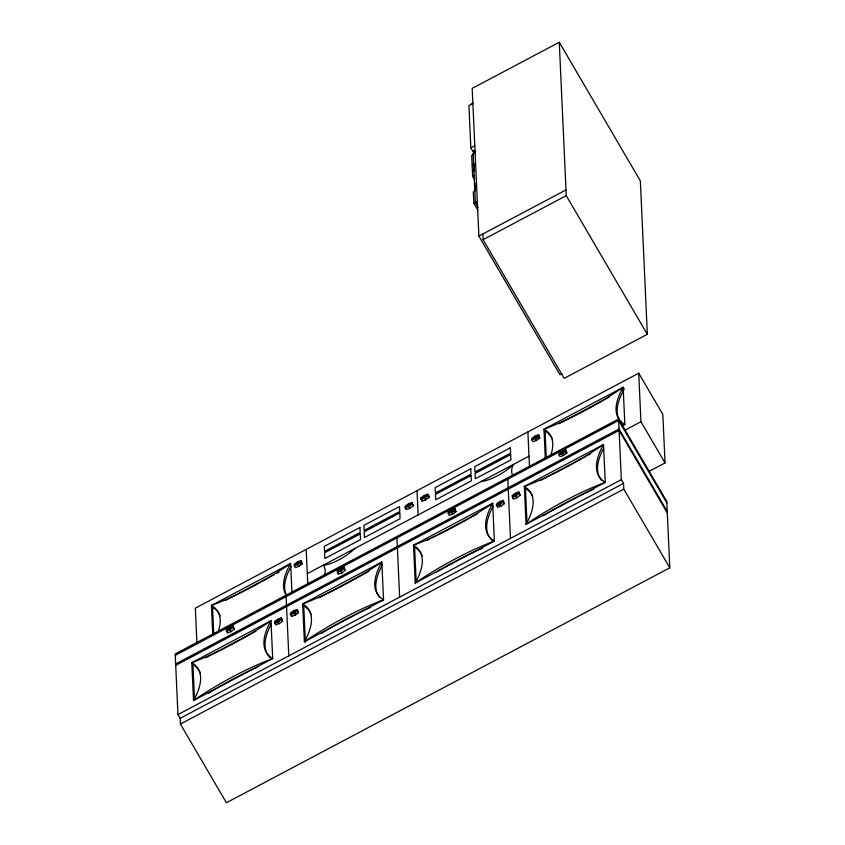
<?xml version="1.0" encoding="UTF-8"?>
<svg xmlns="http://www.w3.org/2000/svg" width="845" height="845" viewBox="0 0 845 845"><rect width="100%" height="100%" fill="white"/><g stroke="black" fill="none" stroke-linecap="round" stroke-linejoin="round"><path stroke-width="1.27" d="M297.672 562.421L296.003 564.397L297.736 563.847L299.394 561.872L297.672 562.421L298.76 564.291M294.303 565.664L297.767 564.566L301.158 562.031L301.095 560.605L297.63 561.714L294.24 564.238L294.303 565.664L295.401 567.544L298.855 566.435L302.257 563.911L301.095 560.605M226.386 630.951L229.851 629.852L233.241 627.317L233.178 625.891L229.713 627.001L226.323 629.525L226.386 630.951L227.485 632.831L230.938 631.722L234.34 629.198L233.178 625.891M408.547 504.402L406.878 506.377L408.61 505.828L410.279 503.852L408.547 504.402L409.645 506.271M405.178 507.644L408.642 506.535L412.043 504.011L411.969 502.585L408.515 503.683L405.114 506.218L405.178 507.644L406.276 509.514L409.74 508.415L413.131 505.88L411.969 502.585M420.958 497.821L424.348 495.297L427.813 494.188L428.901 496.068L428.975 497.494L425.574 500.018L422.109 501.127L420.958 497.821L422.109 501.127M424.38 496.004L422.711 497.99L424.443 497.441L426.112 495.455L424.38 496.004L425.479 497.885M421.021 499.258L424.475 498.149L427.876 495.624L427.813 494.188M425.542 499.31L427.243 498.043M340.598 568.97L338.929 570.956L340.662 570.407L342.331 568.421L340.598 568.97L341.697 570.85M337.229 572.223L340.693 571.114L344.084 568.59L344.021 567.153L340.567 568.262L337.166 570.787L338.327 574.093L341.792 572.984L345.183 570.46L344.021 567.153M276.336 620.927L279.758 619.11L278.1 621.086L276.368 621.635L276.336 620.927L277.435 622.797M274.667 622.902L278.132 621.804L281.522 619.269L281.459 617.843L278.005 618.952L274.604 621.476L274.667 622.902L275.766 624.782L279.23 623.673L282.621 621.149L281.459 617.843M293.87 611.273L292.201 613.248L295.634 611.431L295.602 610.724L293.87 611.273L294.968 613.143M290.5 614.516L293.965 613.407L297.366 610.882L297.292 609.456L293.838 610.555L290.437 613.09L290.5 614.516L291.599 616.385L295.063 615.287L298.454 612.752L297.292 609.456M295.032 614.568L296.722 613.301M535.191 436.559L533.533 438.534L536.955 436.717L536.924 436.009L535.191 436.559L536.29 438.439M531.832 439.801L535.297 438.703L538.688 436.168L538.624 434.742L535.16 435.851L531.769 438.375L531.832 439.801L532.931 441.681L536.385 440.572L539.786 438.048L538.624 434.742M451.441 510.243L449.772 512.218L451.505 511.669L453.173 509.683L451.441 510.243L452.54 512.112M448.082 513.485L451.536 512.376L454.937 509.852L454.874 508.426L451.41 509.524L448.008 512.059L449.17 515.355L452.635 514.256L456.025 511.721L454.874 508.426M564.016 450.955L564.048 451.663L560.626 453.48L560.594 452.772L564.016 450.955L565.115 452.825M558.925 454.747L562.39 453.649L565.78 451.114L565.717 449.688L562.252 450.786L558.862 453.321L558.925 454.747L560.024 456.617L563.478 455.518L566.879 452.983L565.717 449.688M498.022 503.451L501.455 501.634L499.786 503.62L498.064 504.169L498.022 503.451L499.12 505.331M496.364 505.437L499.817 504.328L503.219 501.803L503.155 500.377L499.691 501.476L496.3 504.011L497.451 507.306L500.916 506.208L504.317 503.673L503.155 500.377M515.556 493.797L513.897 495.783L517.32 493.966L517.288 493.248L515.556 493.797L516.654 495.677M512.197 497.04L515.661 495.941L519.052 493.406L518.988 491.98L515.524 493.089L512.133 495.614L513.295 498.92L516.749 497.811L520.15 495.286L518.988 491.98M482.854 233.991L483.108 239.695L564.196 378.349L647.323 334.293L640.362 180.904L559.274 42.25L472.186 88.398L478.893 236.093L559.971 374.736L561.957 373.691M472.851 103.111L470.887 104.516M472.873 103.47L468.912 105.562L470.834 147.833L473.02 151.582L474.996 150.526L475.545 151.466L473.57 152.512L473.464 150.378M470.834 147.833L474.784 145.741M478.006 207.247L475.344 202.694L473.115 153.463L475.091 152.417M474.077 163.677L472.101 164.733L471.679 155.448L473.654 154.403L473.115 153.463M474.594 179.615L472.64 176.499L474.615 175.454M477.816 210.035L473.855 203.254L475.83 202.208M475.344 202.694L477.33 201.649M478.893 236.093L565.981 189.935M483.108 239.695L566.245 195.649L559.274 42.25M648.875 471.489L665.036 462.923L662.839 414.409L638.736 373.194L195.353 608.136L196.959 643.541M212.782 634.88L211.44 605.453L290.617 563.499L291.958 592.926M545.321 458.666L543.979 429.239L623.156 387.295L624.254 389.165A195.723 55.284 -30.3 0 0 619.596 420.24M225.351 600.541L274.245 574.621M276.579 573.396L278.903 572.16M559.052 423.715L609.118 397.182M307.295 573.66L528.991 456.184M618.582 419.014L175.2 653.956L177.946 714.606L180.143 718.345L180.397 724.059L226.418 802.75L669.8 567.808L666.789 501.455L618.582 419.014L621.328 479.664L623.525 483.403L623.779 489.118L669.8 567.808M175.264 655.382L618.646 420.44L666.853 502.881M622.511 425.626L624.846 424.391L623.156 387.295A117.656 33.24 -30.3 0 1 543.979 429.239A195.723 55.284 -30.3 0 1 550.528 455.962M175.654 663.948L619.036 429.007L667.244 511.447M175.718 665.374L619.1 430.432L667.307 512.873M624.772 430.274L640.932 421.708L638.736 373.194M191.804 662.691L270.981 620.737L272.703 658.551L193.526 700.505A203.149 57.386 -30.3 0 0 191.804 662.691A117.656 33.24 -30.3 0 0 270.981 620.737A203.149 57.386 -30.3 0 0 272.703 658.551A117.656 33.24 -30.3 0 0 193.526 700.505L191.804 662.691L192.903 664.561A203.149 57.386 -30.3 0 1 200.508 673.359M302.658 603.953L381.834 561.999L383.545 599.813L304.369 641.767L302.658 603.953A117.656 33.24 -30.3 0 0 381.834 561.999A203.149 57.386 -30.3 0 0 383.545 599.813A117.656 33.24 -30.3 0 0 304.369 641.767A203.149 57.386 -30.3 0 0 302.658 603.953L303.746 605.823A203.149 57.386 -30.3 0 1 311.351 614.621M413.501 545.215L492.677 503.261L494.388 541.075L415.222 583.029A203.149 57.386 -30.3 0 0 413.501 545.215A117.656 33.24 -30.3 0 0 492.677 503.261A203.149 57.386 -30.3 0 0 494.388 541.075A117.656 33.24 -30.3 0 0 415.222 583.029L413.501 545.215L414.599 547.095A203.149 57.386 -30.3 0 1 422.194 555.883M524.344 486.488L603.52 444.533A203.149 57.386 -30.3 0 0 605.242 482.347L526.065 524.301L524.344 486.488A117.656 33.24 -30.3 0 0 603.52 444.533L605.242 482.347A117.656 33.24 -30.3 0 0 526.065 524.301A203.149 57.386 -30.3 0 0 524.344 486.488L525.442 488.357A203.149 57.386 -30.3 0 1 532.677 496.258M205.715 657.78L255.781 631.247M318.882 597.806L368.959 571.273M427.401 540.304L429.735 539.068M432.059 537.842L477.467 513.781M540.578 480.34L585.986 456.279M588.321 455.043L590.644 453.807M177.946 714.606L621.328 479.664M180.143 718.345L623.525 483.403M180.397 724.059L623.779 489.118M566.245 195.649L647.323 334.293M640.932 421.708L665.036 462.923M565.78 451.114L566.879 452.983M562.284 451.505L563.383 453.374M562.39 453.649L563.478 455.518M560.594 452.772L561.682 454.642M543.979 429.239L545.078 431.119A195.723 55.284 -30.3 0 1 552.303 438.798M538.688 436.168L539.786 438.048M535.297 438.703L536.385 440.572M519.052 493.406L520.15 495.286M515.661 495.941L516.749 497.811M503.219 501.803L504.317 503.673M499.722 502.194L500.821 504.064M499.817 504.328L500.916 506.208M454.937 509.852L456.025 511.721M451.536 512.376L452.635 514.256M427.845 494.906L428.933 496.775M427.876 495.624L428.975 497.494M424.475 498.149L425.574 500.018M420.99 498.539L422.077 500.409M412.011 503.293L413.099 505.173M412.043 504.011L413.131 505.88M408.642 506.535L409.74 508.415M344.084 568.59L345.183 570.46M340.693 571.114L341.792 572.984M301.158 562.031L302.257 563.911M297.767 564.566L298.855 566.435M297.366 610.882L298.454 612.752M293.965 613.407L295.063 615.287M281.522 619.269L282.621 621.149M278.037 619.66L279.125 621.54M278.132 621.804L279.23 623.673M233.241 627.317L234.34 629.198M229.851 629.852L230.938 631.722M285.959 594.574A195.723 55.284 -30.3 0 1 290.617 563.499A117.656 33.24 -30.3 0 1 211.44 605.453L212.539 607.323A195.723 55.284 -30.3 0 1 220.133 615.878M545.078 431.119L546.293 457.979M538.022 437.879L538.054 438.597M527.882 431.932L529.456 466.398M525.442 488.357L527.037 523.562M513.232 497.494L513.295 498.92M507.803 479.178L508.183 487.734M508.257 489.17L510.486 538.392M474.446 171.651L474.098 164.036L472.123 165.081L472.64 176.499M474.964 183.122L475.312 190.79L473.337 191.836L473.855 203.254M454.272 511.563L454.304 512.271M417.039 490.66L418.138 514.922M414.599 547.095L416.194 582.3M406.213 508.088L406.276 509.514M396.949 537.916L397.34 546.472M397.403 547.898L399.643 597.13M338.264 572.667L338.327 574.093M306.196 549.398L307.76 583.874M303.746 605.823L305.404 642.337M300.493 563.742L300.524 564.46M291.536 614.959L291.599 616.385M286.106 596.644L286.497 605.21M286.561 606.636L288.8 655.868M275.702 623.356L275.766 624.782M227.421 631.405L227.485 632.831M212.539 607.323L213.764 634.194M192.903 664.561L194.508 699.766M211.44 605.453A195.723 55.284 -30.3 0 1 218.644 630.243M623.156 387.295A195.723 55.284 -30.3 0 0 624.846 424.391A117.656 33.24 -30.3 0 0 621.677 425.605M512.904 475.629A93.024 26.279 -30.3 0 1 513.158 464.581A22.625 6.39 -30.3 0 1 481.481 481.354M492.191 540.483A203.149 57.386 -30.3 0 1 493.163 506.239M354.805 548.479A22.625 6.39 -30.3 0 1 323.128 565.263A93.024 26.279 -30.3 0 1 324.353 575.54M543.166 515.767A117.656 33.24 -30.3 0 1 593.454 489.424M270.495 657.959A203.149 57.386 -30.3 0 1 269.132 656.554M268.52 655.804A203.149 57.386 -30.3 0 1 271.477 623.716M601.672 480.34A203.149 57.386 -30.3 0 1 603.436 448.6M435.619 572.487A117.656 33.24 -30.3 0 1 482.611 548.162M208.451 693.333A117.656 33.24 -30.3 0 1 257.619 667.075M286.592 595.63A195.723 55.284 -30.3 0 1 291.103 566.456M379.363 597.066A203.149 57.386 -30.3 0 1 382.32 564.978M321.48 633.243A117.656 33.24 -30.3 0 1 370.67 607.375M229.745 627.708L228.087 629.694L229.819 629.134L231.477 627.159L229.745 627.708M359.928 527.502L324.3 546.377L324.533 551.373L360.16 532.498L359.928 527.502M399.516 506.525L363.889 525.4L364.111 530.396L399.748 511.521L399.516 506.525M470.781 468.764L435.143 487.649L435.386 492.994L471.024 474.119L470.781 468.764M510.359 447.787L474.732 466.672L474.974 472.017L510.602 453.142L510.359 447.787M360.224 533.924L324.596 552.799L324.85 558.513L360.477 539.628L360.224 533.924M399.812 512.947L364.184 531.822L364.438 537.536L400.065 518.65L399.812 512.947M471.087 475.545L435.45 494.42L435.693 499.775L471.33 480.889L471.087 475.545M510.676 454.568L475.038 473.443L475.281 478.798L510.919 459.912L510.676 454.568"/></g></svg>
